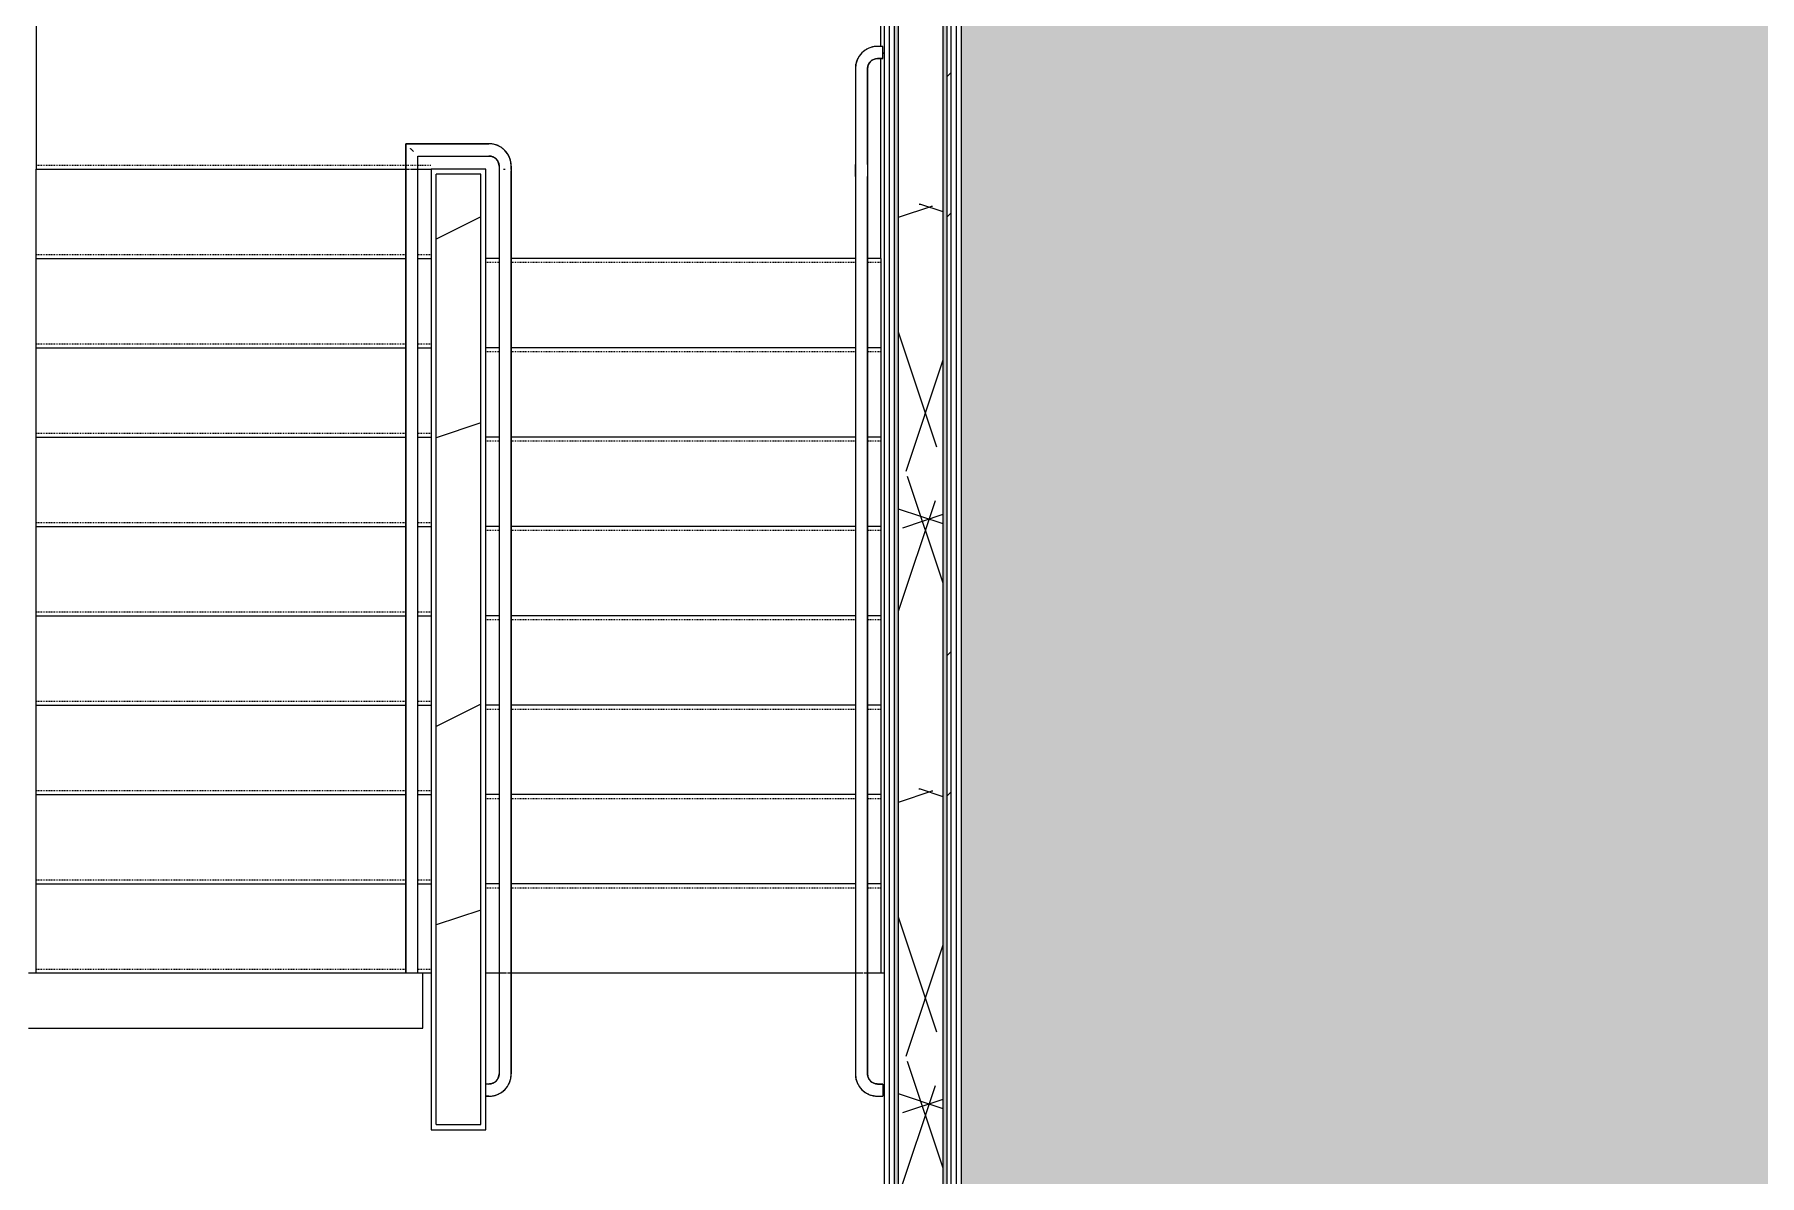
# Model space of a CAD drawing. Header units: inches. Extents: x -1559 to 1959, y 9767 to 12269.
# Drawn here: x 1236.7 to 1449.2, y 11905.3 to 12045.8 of the extents above; entities that cross this region are included whole.
import ezdxf

# ---------------------------------------------------------------- set-up
doc = ezdxf.new("R2010")
doc.units = ezdxf.units.IN
doc.header["$MEASUREMENT"] = 0
doc.linetypes.add('Overhead 1_16_', pattern=[0.101562, 0.0625, -0.039062])
for name, color, linetype, lineweight in [('0-1', 7, 'Continuous', 5), ('0-2', 7, 'Continuous', 9), ('A-AREA-PATT-7', 8, 'Continuous', 9), ('A-FLOR-1', 7, 'Continuous', 9), ('A-FLOR-HRAL-1', 7, 'Continuous', 9), ('A-WALL-1', 7, 'Continuous', 9), ('A-WALL-PATT-1', 8, 'Continuous', 9), ('A-WALL-PATT-2', 253, 'Continuous', 9), ('I-WALL-1', 1, 'Continuous', 5), ('I-WALL-2', 7, 'Continuous', 9), ('Q-CASE-1', 7, 'Continuous', 9), ('S-STRS-1', 7, 'Continuous', 9), ('S-STRS-2', 7, 'Overhead 1_16_', 9)]:
    doc.layers.add(name, color=color, linetype=linetype, lineweight=lineweight)

# ---------------------------------------------------------------- blocks, each defined once
blk = doc.blocks.new('Top Rail Type - Top Rail_Internal_-2690360-KEY PLAN - 3RD FLOOR')
at = {"layer": 'A-FLOR-HRAL-1'}
for p, q in [((-2586.81, 12032.31), (-2586.81, 12029.77)), ((-2576.56, 12032.31), (-2586.81, 12032.31)), ((-2585.31, 12029.77), (-2585.31, 12030.81)), ((-2585.31, 12030.81), (-2576.56, 12030.81)), ((-2586.81, 12029.1), (-2586.81, 11930.19)), ((-2585.31, 11930.19), (-2585.31, 12029.1)), ((-2575.31, 12029.56), (-2575.31, 12029.17)), ((-2575.31, 12028.97), (-2575.31, 12017.79)), ((-2573.81, 12029.17), (-2573.81, 12029.56)), ((-2573.81, 12017.79), (-2573.81, 12028.97)), ((-2575.31, 12017.79), (-2575.31, 11930.28)), ((-2573.81, 11930.28), (-2573.81, 12017.79)), ((-2575.31, 11929.61), (-2575.31, 11917.81)), ((-2573.81, 11917.81), (-2573.81, 11929.61)), ((-2576.56, 11916.56), (-2576.94, 11916.56)), ((-2576.94, 11915.06), (-2576.56, 11915.06))]:
    blk.add_line(p, q, dxfattribs=at)
at = {"layer": 'A-FLOR-HRAL-1', "flags": 128}
for points in [[(-2573.81, 12029.56), (-2573.81, 12029.67), (-2573.82, 12029.78), (-2573.83, 12029.89), (-2573.85, 12030), (-2573.87, 12030.11), (-2573.89, 12030.22), (-2573.92, 12030.32), (-2573.95, 12030.43), (-2573.99, 12030.53), (-2574.03, 12030.64), (-2574.07, 12030.74), (-2574.12, 12030.83), (-2574.17, 12030.93), (-2574.23, 12031.03), (-2574.29, 12031.12), (-2574.36, 12031.21), (-2574.42, 12031.29), (-2574.49, 12031.38), (-2574.57, 12031.46), (-2574.65, 12031.54), (-2574.73, 12031.61), (-2574.81, 12031.68), (-2574.9, 12031.75), (-2574.98, 12031.82), (-2575.08, 12031.88), (-2575.17, 12031.94), (-2575.27, 12031.99), (-2575.36, 12032.04), (-2575.46, 12032.09), (-2575.56, 12032.13), (-2575.67, 12032.17), (-2575.77, 12032.2), (-2575.88, 12032.23), (-2575.99, 12032.25), (-2576.09, 12032.27), (-2576.2, 12032.29), (-2576.31, 12032.3), (-2576.42, 12032.31), (-2576.53, 12032.31), (-2576.56, 12032.31)], [(-2576.56, 12030.81), (-2576.51, 12030.81), (-2576.46, 12030.81), (-2576.41, 12030.81), (-2576.36, 12030.8), (-2576.31, 12030.79), (-2576.26, 12030.78), (-2576.22, 12030.77), (-2576.17, 12030.75), (-2576.12, 12030.73), (-2576.07, 12030.72), (-2576.03, 12030.7), (-2575.98, 12030.67), (-2575.94, 12030.65), (-2575.9, 12030.62), (-2575.86, 12030.6), (-2575.81, 12030.57), (-2575.78, 12030.54), (-2575.74, 12030.5), (-2575.7, 12030.47), (-2575.66, 12030.44), (-2575.63, 12030.4), (-2575.6, 12030.36), (-2575.57, 12030.32), (-2575.54, 12030.28), (-2575.51, 12030.24), (-2575.48, 12030.2), (-2575.46, 12030.15), (-2575.44, 12030.11), (-2575.42, 12030.06), (-2575.4, 12030.02), (-2575.38, 12029.97), (-2575.36, 12029.92), (-2575.35, 12029.87), (-2575.34, 12029.83), (-2575.33, 12029.78), (-2575.32, 12029.73), (-2575.32, 12029.68), (-2575.31, 12029.63), (-2575.31, 12029.58), (-2575.31, 12029.56)], [(-2586.81, 12029.77), (-2586.81, 12029.72), (-2586.81, 12029.67), (-2586.81, 12029.62), (-2586.81, 12029.57), (-2586.81, 12029.52), (-2586.81, 12029.47), (-2586.81, 12029.42), (-2586.81, 12029.37), (-2586.81, 12029.33), (-2586.81, 12029.28), (-2586.81, 12029.24), (-2586.81, 12029.19), (-2586.81, 12029.15), (-2586.81, 12029.1), (-2586.81, 12029.1)], [(-2585.31, 12029.1), (-2585.31, 12029.14), (-2585.31, 12029.19), (-2585.31, 12029.23), (-2585.31, 12029.28), (-2585.31, 12029.32), (-2585.31, 12029.37), (-2585.31, 12029.42), (-2585.31, 12029.47), (-2585.31, 12029.52), (-2585.31, 12029.56), (-2585.31, 12029.61), (-2585.31, 12029.66), (-2585.31, 12029.71), (-2585.31, 12029.76), (-2585.31, 12029.77)], [(-2575.31, 11930.28), (-2575.31, 11930.24), (-2575.31, 11930.19), (-2575.31, 11930.15), (-2575.31, 11930.1), (-2575.31, 11930.05), (-2575.31, 11930.01), (-2575.31, 11929.96), (-2575.31, 11929.91), (-2575.31, 11929.86), (-2575.31, 11929.81), (-2575.31, 11929.76), (-2575.31, 11929.71), (-2575.31, 11929.66), (-2575.31, 11929.61), (-2575.31, 11929.61)], [(-2573.81, 11929.61), (-2573.81, 11929.66), (-2573.81, 11929.71), (-2573.81, 11929.76), (-2573.81, 11929.81), (-2573.81, 11929.86), (-2573.81, 11929.91), (-2573.81, 11929.96), (-2573.81, 11930), (-2573.81, 11930.05), (-2573.81, 11930.1), (-2573.81, 11930.14), (-2573.81, 11930.19), (-2573.81, 11930.23), (-2573.81, 11930.27), (-2573.81, 11930.28)], [(-2576.56, 11915.06), (-2576.45, 11915.07), (-2576.34, 11915.07), (-2576.23, 11915.08), (-2576.12, 11915.1), (-2576.01, 11915.12), (-2575.91, 11915.14), (-2575.8, 11915.17), (-2575.7, 11915.2), (-2575.59, 11915.24), (-2575.49, 11915.28), (-2575.39, 11915.33), (-2575.29, 11915.38), (-2575.19, 11915.43), (-2575.1, 11915.48), (-2575.01, 11915.54), (-2574.92, 11915.61), (-2574.83, 11915.68), (-2574.75, 11915.75), (-2574.67, 11915.82), (-2574.59, 11915.9), (-2574.51, 11915.98), (-2574.44, 11916.06), (-2574.37, 11916.15), (-2574.31, 11916.24), (-2574.25, 11916.33), (-2574.19, 11916.42), (-2574.14, 11916.52), (-2574.09, 11916.62), (-2574.04, 11916.72), (-2574, 11916.82), (-2573.96, 11916.92), (-2573.93, 11917.03), (-2573.9, 11917.13), (-2573.87, 11917.24), (-2573.85, 11917.35), (-2573.83, 11917.46), (-2573.82, 11917.57), (-2573.81, 11917.67), (-2573.81, 11917.78), (-2573.81, 11917.81)], [(-2575.31, 11917.81), (-2575.31, 11917.76), (-2575.32, 11917.71), (-2575.32, 11917.66), (-2575.33, 11917.62), (-2575.34, 11917.57), (-2575.35, 11917.52), (-2575.36, 11917.47), (-2575.37, 11917.42), (-2575.39, 11917.37), (-2575.41, 11917.33), (-2575.43, 11917.28), (-2575.45, 11917.24), (-2575.48, 11917.19), (-2575.5, 11917.15), (-2575.53, 11917.11), (-2575.56, 11917.07), (-2575.59, 11917.03), (-2575.62, 11916.99), (-2575.66, 11916.95), (-2575.69, 11916.92), (-2575.73, 11916.88), (-2575.76, 11916.85), (-2575.8, 11916.82), (-2575.84, 11916.79), (-2575.89, 11916.76), (-2575.93, 11916.74), (-2575.97, 11916.71), (-2576.02, 11916.69), (-2576.06, 11916.67), (-2576.11, 11916.65), (-2576.16, 11916.63), (-2576.2, 11916.62), (-2576.25, 11916.6), (-2576.3, 11916.59), (-2576.35, 11916.58), (-2576.4, 11916.58), (-2576.45, 11916.57), (-2576.5, 11916.57), (-2576.55, 11916.56), (-2576.56, 11916.56)]]:
    blk.add_lwpolyline(points, dxfattribs=at)
at = {"layer": 'A-FLOR-HRAL-1'}
blk.add_open_spline([(-2585.87, 12031.37), (-2585.88, 12031.39), (-2585.91, 12031.42), (-2585.96, 12031.47), (-2586.01, 12031.52), (-2586.06, 12031.56), (-2586.11, 12031.61), (-2586.16, 12031.66), (-2586.2, 12031.7), (-2586.22, 12031.72), (-2586.22, 12031.72)], degree=3, knots=[0.4166667, 0.4166667, 0.4166667, 0.4166667, 0.4375, 0.4583333, 0.4791667, 0.5, 0.5208333, 0.5416667, 0.5625, 0.5673949, 0.5673949, 0.5673949, 0.5673949], dxfattribs=at)
blk.add_open_spline([(-2574.76, 12029.18), (-2574.69, 12029.19), (-2574.63, 12029.19), (-2574.56, 12029.19)], degree=3, dxfattribs=at)
blk = doc.blocks.new('Top Rail Type - Top Rail_Internal_-V17-KEY PLAN - 3RD FLOOR')
at = {"layer": 'A-FLOR-HRAL-1'}
for p, q in [((-2586.81, 12032.31), (-2576.56, 12032.31)), ((-2586.81, 12029.77), (-2586.81, 12032.31)), ((-2585.31, 12030.81), (-2576.56, 12030.81)), ((-2585.31, 12029.77), (-2585.31, 12030.81)), ((-2586.81, 12028.7), (-2586.81, 12029.77)), ((-2586.81, 11930.19), (-2586.81, 12028.7)), ((-2585.31, 12028.7), (-2585.31, 12029.77)), ((-2585.31, 11930.19), (-2585.31, 12028.7)), ((-2575.31, 12029.56), (-2575.31, 12029.19)), ((-2575.31, 12029.19), (-2575.31, 11930.68)), ((-2573.81, 12029.56), (-2573.81, 12029.19)), ((-2573.81, 12029.19), (-2573.81, 11930.68)), ((-2575.31, 11930.68), (-2575.31, 11929.61)), ((-2575.31, 11929.61), (-2575.31, 11917.81)), ((-2573.81, 11930.68), (-2573.81, 11929.61)), ((-2573.81, 11929.61), (-2573.81, 11917.81)), ((-2576.56, 11916.56), (-2576.94, 11916.56)), ((-2576.56, 11915.06), (-2576.94, 11915.06))]:
    blk.add_line(p, q, dxfattribs=at)
for centre, radius, start, end in [((-2576.56, 12029.56), 2.75, 0, 90), ((-2576.56, 12029.56), 1.25, 0, 90), ((-2576.56, 11917.81), 1.25, 270, 0), ((-2576.56, 11917.81), 2.75, 270, 0)]:
    blk.add_arc(centre, radius, start, end, dxfattribs=at)
blk = doc.blocks.new('Top Rail Type - Top Rail_Internal_-2690362-KEY PLAN - 3RD FLOOR')
at = {"layer": 'A-FLOR-HRAL-1'}
for p, q in [((-2528.06, 12044.31), (-2528.69, 12044.31)), ((-2528.06, 12043.56), (-2528.06, 12043.38)), ((-2531.44, 12041.56), (-2531.44, 12029.77)), ((-2529.94, 12029.77), (-2529.94, 12041.56)), ((-2528.69, 12042.81), (-2528.06, 12042.81)), ((-2531.44, 12028.3), (-2531.44, 12017.79)), ((-2529.94, 12017.79), (-2529.94, 12028.3)), ((-2531.44, 12017.79), (-2531.44, 11930.28)), ((-2529.94, 11930.28), (-2529.94, 12017.79)), ((-2531.44, 11929.61), (-2531.44, 11917.81)), ((-2529.94, 11917.81), (-2529.94, 11929.61)), ((-2528.06, 11916.56), (-2528.69, 11916.56)), ((-2528.69, 11915.06), (-2528.06, 11915.06)), ((-2528.06, 11915.81), (-2528.06, 11915.62))]:
    blk.add_line(p, q, dxfattribs=at)
at = {"layer": 'A-FLOR-HRAL-1', "flags": 128}
for points in [[(-2528.69, 12044.31), (-2528.8, 12044.31), (-2528.91, 12044.31), (-2529.02, 12044.29), (-2529.12, 12044.28), (-2529.23, 12044.26), (-2529.34, 12044.24), (-2529.45, 12044.21), (-2529.55, 12044.17), (-2529.65, 12044.14), (-2529.76, 12044.1), (-2529.86, 12044.05), (-2529.96, 12044), (-2530.05, 12043.95), (-2530.15, 12043.89), (-2530.24, 12043.83), (-2530.33, 12043.77), (-2530.42, 12043.7), (-2530.5, 12043.63), (-2530.58, 12043.56), (-2530.66, 12043.48), (-2530.73, 12043.4), (-2530.81, 12043.32), (-2530.87, 12043.23), (-2530.94, 12043.14), (-2531, 12043.05), (-2531.06, 12042.96), (-2531.11, 12042.86), (-2531.16, 12042.76), (-2531.21, 12042.66), (-2531.25, 12042.56), (-2531.29, 12042.46), (-2531.32, 12042.35), (-2531.35, 12042.25), (-2531.38, 12042.14), (-2531.4, 12042.03), (-2531.41, 12041.92), (-2531.42, 12041.81), (-2531.43, 12041.7), (-2531.44, 12041.59), (-2531.44, 12041.56)], [(-2529.94, 12041.56), (-2529.94, 12041.61), (-2529.93, 12041.66), (-2529.93, 12041.71), (-2529.92, 12041.76), (-2529.91, 12041.81), (-2529.9, 12041.86), (-2529.89, 12041.91), (-2529.87, 12041.96), (-2529.86, 12042), (-2529.84, 12042.05), (-2529.82, 12042.1), (-2529.79, 12042.14), (-2529.77, 12042.19), (-2529.75, 12042.23), (-2529.72, 12042.27), (-2529.69, 12042.31), (-2529.66, 12042.35), (-2529.63, 12042.39), (-2529.59, 12042.43), (-2529.56, 12042.46), (-2529.52, 12042.5), (-2529.48, 12042.53), (-2529.44, 12042.56), (-2529.4, 12042.59), (-2529.36, 12042.62), (-2529.32, 12042.64), (-2529.28, 12042.67), (-2529.23, 12042.69), (-2529.19, 12042.71), (-2529.14, 12042.73), (-2529.09, 12042.75), (-2529.04, 12042.76), (-2529, 12042.78), (-2528.95, 12042.79), (-2528.9, 12042.8), (-2528.85, 12042.8), (-2528.8, 12042.81), (-2528.75, 12042.81), (-2528.7, 12042.81), (-2528.69, 12042.81)], [(-2531.44, 12028.3), (-2531.44, 12028.39), (-2531.44, 12028.49), (-2531.44, 12028.59), (-2531.44, 12028.69), (-2531.44, 12028.79), (-2531.44, 12028.89), (-2531.44, 12029), (-2531.44, 12029.11), (-2531.44, 12029.21), (-2531.44, 12029.32), (-2531.44, 12029.43), (-2531.44, 12029.54), (-2531.44, 12029.65), (-2531.44, 12029.76), (-2531.44, 12029.77)], [(-2529.94, 12029.77), (-2529.94, 12029.66), (-2529.94, 12029.55), (-2529.94, 12029.44), (-2529.94, 12029.33), (-2529.94, 12029.22), (-2529.94, 12029.11), (-2529.94, 12029.01), (-2529.94, 12028.9), (-2529.94, 12028.8), (-2529.94, 12028.7), (-2529.94, 12028.6), (-2529.94, 12028.5), (-2529.94, 12028.4), (-2529.94, 12028.31), (-2529.94, 12028.3)], [(-2531.44, 11930.28), (-2531.44, 11930.24), (-2531.44, 11930.19), (-2531.44, 11930.15), (-2531.44, 11930.1), (-2531.44, 11930.05), (-2531.44, 11930.01), (-2531.44, 11929.96), (-2531.44, 11929.91), (-2531.44, 11929.86), (-2531.44, 11929.81), (-2531.44, 11929.76), (-2531.44, 11929.71), (-2531.44, 11929.66), (-2531.44, 11929.61), (-2531.44, 11929.61)], [(-2529.94, 11929.61), (-2529.94, 11929.66), (-2529.94, 11929.71), (-2529.94, 11929.76), (-2529.94, 11929.81), (-2529.94, 11929.86), (-2529.94, 11929.91), (-2529.94, 11929.96), (-2529.94, 11930), (-2529.94, 11930.05), (-2529.94, 11930.1), (-2529.94, 11930.14), (-2529.94, 11930.19), (-2529.94, 11930.23), (-2529.94, 11930.27), (-2529.94, 11930.28)], [(-2531.44, 11917.81), (-2531.43, 11917.7), (-2531.43, 11917.59), (-2531.42, 11917.49), (-2531.4, 11917.38), (-2531.38, 11917.27), (-2531.36, 11917.16), (-2531.33, 11917.05), (-2531.3, 11916.95), (-2531.26, 11916.85), (-2531.22, 11916.74), (-2531.17, 11916.64), (-2531.13, 11916.54), (-2531.07, 11916.45), (-2531.02, 11916.35), (-2530.96, 11916.26), (-2530.89, 11916.17), (-2530.82, 11916.09), (-2530.75, 11916), (-2530.68, 11915.92), (-2530.6, 11915.84), (-2530.52, 11915.77), (-2530.44, 11915.69), (-2530.35, 11915.63), (-2530.26, 11915.56), (-2530.17, 11915.5), (-2530.08, 11915.44), (-2529.98, 11915.39), (-2529.88, 11915.34), (-2529.78, 11915.29), (-2529.68, 11915.25), (-2529.58, 11915.21), (-2529.47, 11915.18), (-2529.37, 11915.15), (-2529.26, 11915.13), (-2529.15, 11915.1), (-2529.04, 11915.09), (-2528.94, 11915.08), (-2528.83, 11915.07), (-2528.72, 11915.06), (-2528.69, 11915.06)], [(-2528.69, 11916.56), (-2528.74, 11916.57), (-2528.79, 11916.57), (-2528.84, 11916.57), (-2528.89, 11916.58), (-2528.93, 11916.59), (-2528.98, 11916.6), (-2529.03, 11916.61), (-2529.08, 11916.63), (-2529.13, 11916.64), (-2529.17, 11916.66), (-2529.22, 11916.68), (-2529.26, 11916.71), (-2529.31, 11916.73), (-2529.35, 11916.76), (-2529.39, 11916.78), (-2529.43, 11916.81), (-2529.47, 11916.84), (-2529.51, 11916.87), (-2529.55, 11916.91), (-2529.58, 11916.94), (-2529.62, 11916.98), (-2529.65, 11917.02), (-2529.68, 11917.06), (-2529.71, 11917.1), (-2529.74, 11917.14), (-2529.76, 11917.18), (-2529.79, 11917.23), (-2529.81, 11917.27), (-2529.83, 11917.32), (-2529.85, 11917.36), (-2529.87, 11917.41), (-2529.88, 11917.46), (-2529.9, 11917.5), (-2529.91, 11917.55), (-2529.92, 11917.6), (-2529.93, 11917.65), (-2529.93, 11917.7), (-2529.93, 11917.75), (-2529.94, 11917.8), (-2529.94, 11917.81)]]:
    blk.add_lwpolyline(points, dxfattribs=at)
blk = doc.blocks.new('Top Rail Type - Top Rail_Internal_-V20-KEY PLAN - 3RD FLOOR')
at = {"layer": 'A-FLOR-HRAL-1'}
for p, q in [((-2528.06, 12044.31), (-2528.69, 12044.31)), ((-2528.06, 12042.81), (-2528.06, 12044.31)), ((-2531.44, 12041.56), (-2531.44, 12029.77)), ((-2529.94, 12041.56), (-2529.94, 12029.77)), ((-2528.06, 12042.81), (-2528.69, 12042.81)), ((-2531.44, 12029.77), (-2531.44, 12028.7)), ((-2531.44, 12028.7), (-2531.44, 11930.68)), ((-2529.94, 12029.77), (-2529.94, 12028.7)), ((-2529.94, 12028.7), (-2529.94, 11930.68)), ((-2531.44, 11930.68), (-2531.44, 11929.61)), ((-2531.44, 11929.61), (-2531.44, 11917.81)), ((-2529.94, 11930.68), (-2529.94, 11929.61)), ((-2529.94, 11929.61), (-2529.94, 11917.81)), ((-2528.69, 11916.56), (-2528.06, 11916.56)), ((-2528.06, 11916.56), (-2528.06, 11915.06)), ((-2528.69, 11915.06), (-2528.06, 11915.06))]:
    blk.add_line(p, q, dxfattribs=at)
for centre, radius, start, end in [((-2528.69, 12041.56), 2.75, 90, 180), ((-2528.69, 12041.56), 1.25, 90, 180), ((-2528.69, 11917.81), 2.75, 180, 270), ((-2528.69, 11917.81), 1.25, 180, 270)]:
    blk.add_arc(centre, radius, start, end, dxfattribs=at)
blk = doc.blocks.new('top of stairs parapet wall1 - top of stairs parapet wall-2378403-KEY PLAN - 3RD FLOOR')
at = {"layer": 'Q-CASE-1'}
for p, q in [((-2583.7, 10168.59), (-2632.25, 10168.59)), ((-2583.7, 10161.84), (-2583.7, 10168.59)), ((-2632.25, 10161.84), (-2583.7, 10161.84))]:
    blk.add_line(p, q, dxfattribs=at)
blk = doc.blocks.new('CTR - 1st Phase -Stairs _ Elevators_rvt-1-KEY PLAN - 3RD FLOOR')
at = {"layer": 'A-WALL-PATT-1'}
h = blk.add_hatch(dxfattribs=at)
h.set_pattern_fill('FP_26', color=256, style=0, pattern_type=2)
h.set_pattern_definition([(45, (0, 0), (-35.63818, 35.63818), []), (45, (0, 54), (-35.63818, 35.63818), [])])
h.paths.add_polyline_path([(-2520.12, 11837.31), (-2519.62, 11837.32), (-2519.62, 12081.69), (-2520.12, 12081.69), (-2520.12, 11837.32)], flags=0)
at = {"layer": 'A-WALL-PATT-2'}
h = blk.add_hatch(dxfattribs=at)
h.set_pattern_fill('FP_5', color=256, style=0, pattern_type=2)
h.set_pattern_definition([(161.57, (1.8, 1.8), (-14.4010124, -0.0012439), [0, -102.456, 11.376, 0]), (18.43, (-1.8, 1.8), (-14.4010124, 0.0012439), [0, -102.456, 11.376, 0]), (108.43, (1.8, 1.8), (7.1973965, -36.003153), [34.146, -79.686]), (71.57, (-1.8, 1.8), (7.1973965, 36.003153), [34.146, -79.686])])
h.paths.add_polyline_path([(-2526.12, 11842.81), (-2520.62, 11842.81), (-2520.62, 12081.69), (-2526.12, 12081.69), (-2526.12, 11844.06)], flags=0)
h = blk.add_hatch(dxfattribs=at)
h.set_pattern_fill('FP_27', color=256, style=0, pattern_type=2)
h.set_pattern_definition([(216.87, (23.99, 59.976), (179.927986, 119.952721), [29.988, -269.892]), (206.565, (59.976, 41.983), (-59.97587, -59.97576), [67.055, -67.055]), (198.435, (59.976, 11.995), (-119.95241, -59.976181), [37.932, -151.729])])
h.paths.add_polyline_path([(-2577.77, 11911.56), (-2577.56, 11911.56), (-2577.56, 12028.56), (-2583.06, 12028.52), (-2583.06, 11911.56)], flags=0)
at = {"layer": 'I-WALL-1'}
for points in [[(-2526.62, 11842.81), (-2526.12, 11842.81), (-2526.12, 12081.69), (-2526.62, 12081.69), (-2526.62, 11843.31)], [(-2520.12, 11837.31), (-2520.12, 12081.69), (-2520.62, 12081.69), (-2520.62, 11837.31)]]:
    blk.add_hatch(color=256, dxfattribs=at).paths.add_polyline_path(points, flags=0)
at = {"layer": 'A-FLOR-1'}
for p, q in [((-2583.69, 11930.19), (-2584.7, 11930.19)), ((-2574.68, 11930.19), (-2576.94, 11930.19)), ((-2574.41, 11930.19), (-2574.64, 11930.19)), ((-2530.8, 11930.19), (-2574.29, 11930.19)), ((-2530.53, 11930.19), (-2530.76, 11930.19)), ((-2527.87, 11930.19), (-2530.41, 11930.19))]:
    blk.add_line(p, q, dxfattribs=at)
at = {"layer": 'A-WALL-1'}
for p, q in [((-2527.25, 11844.06), (-2527.25, 12081.69)), ((-2526.62, 11844.06), (-2526.62, 12081.69)), ((-2526.12, 11844.06), (-2526.12, 12081.69)), ((-2520.62, 11844.06), (-2520.62, 12081.69)), ((-2520.12, 11844.06), (-2520.12, 12081.69)), ((-2519.62, 11844.06), (-2519.62, 12081.69)), ((-2519, 11844.06), (-2519, 12081.69)), ((-2583.06, 11911.56), (-2583.06, 12028.56)), ((-2577.56, 12028.56), (-2583.06, 12028.56)), ((-2577.56, 11911.56), (-2577.56, 12028.56)), ((-2583.06, 11911.56), (-2577.56, 11911.56))]:
    blk.add_line(p, q, dxfattribs=at)
at = {"layer": 'I-WALL-2'}
for p, q in [((-2527.87, 12081.69), (-2527.87, 11844.06)), ((-2518.37, 11844.06), (-2518.37, 12081.69)), ((-2583.69, 12029.19), (-2583.69, 11910.94)), ((-2583.06, 12029.19), (-2583.69, 12029.19)), ((-2577.56, 12029.19), (-2583.06, 12029.19)), ((-2576.94, 12029.19), (-2577.56, 12029.19)), ((-2576.94, 11910.94), (-2576.94, 12029.19)), ((-2583.69, 11910.94), (-2583.06, 11910.94)), ((-2583.06, 11910.94), (-2577.56, 11910.94)), ((-2577.56, 11910.94), (-2576.94, 11910.94))]:
    blk.add_line(p, q, dxfattribs=at)
at = {"layer": 'S-STRS-1'}
for p, q in [((-2632.31, 12081.06), (-2632.31, 12029.19)), ((-2528.31, 12044.31), (-2528.31, 12081.06)), ((-2528.31, 12018.19), (-2528.31, 12042.81)), ((-2632.31, 12029.19), (-2586.34, 12029.19)), ((-2632.31, 12018.19), (-2632.31, 12029.19)), ((-2586.21, 12029.19), (-2585.99, 12029.19)), ((-2585.94, 12029.19), (-2583.69, 12029.19)), ((-2632.31, 12007.19), (-2632.31, 12018.19)), ((-2632.31, 12018.19), (-2586.81, 12018.19)), ((-2585.31, 12018.19), (-2583.69, 12018.19)), ((-2575.31, 12018.19), (-2576.94, 12018.19)), ((-2531.44, 12018.19), (-2573.81, 12018.19)), ((-2528.31, 12018.19), (-2529.94, 12018.19)), ((-2528.31, 12018.19), (-2528.31, 12007.19)), ((-2632.31, 11996.19), (-2632.31, 12007.19)), ((-2632.31, 12007.19), (-2586.81, 12007.19)), ((-2585.31, 12007.19), (-2583.69, 12007.19)), ((-2575.31, 12007.19), (-2576.94, 12007.19)), ((-2531.44, 12007.19), (-2573.81, 12007.19)), ((-2528.31, 12007.19), (-2529.94, 12007.19)), ((-2528.31, 12007.19), (-2528.31, 11996.19)), ((-2632.31, 11985.19), (-2632.31, 11996.19)), ((-2632.31, 11996.19), (-2586.81, 11996.19)), ((-2585.31, 11996.19), (-2583.69, 11996.19)), ((-2575.31, 11996.19), (-2576.94, 11996.19)), ((-2531.44, 11996.19), (-2573.81, 11996.19)), ((-2528.31, 11996.19), (-2529.94, 11996.19)), ((-2528.31, 11996.19), (-2528.31, 11985.19)), ((-2632.31, 11974.19), (-2632.31, 11985.19)), ((-2632.31, 11985.19), (-2586.81, 11985.19)), ((-2585.31, 11985.19), (-2583.69, 11985.19)), ((-2575.31, 11985.19), (-2576.94, 11985.19)), ((-2531.44, 11985.19), (-2573.81, 11985.19)), ((-2528.31, 11985.19), (-2529.94, 11985.19)), ((-2528.31, 11985.19), (-2528.31, 11974.19)), ((-2632.31, 11963.19), (-2632.31, 11974.19)), ((-2632.31, 11974.19), (-2586.81, 11974.19)), ((-2585.31, 11974.19), (-2583.69, 11974.19)), ((-2575.31, 11974.19), (-2576.94, 11974.19)), ((-2531.44, 11974.19), (-2573.81, 11974.19)), ((-2528.31, 11974.19), (-2529.94, 11974.19)), ((-2528.31, 11974.19), (-2528.31, 11963.19)), ((-2632.31, 11952.19), (-2632.31, 11963.19)), ((-2632.31, 11963.19), (-2586.81, 11963.19)), ((-2585.31, 11963.19), (-2583.69, 11963.19)), ((-2575.31, 11963.19), (-2576.94, 11963.19)), ((-2531.44, 11963.19), (-2573.81, 11963.19)), ((-2528.31, 11963.19), (-2529.94, 11963.19)), ((-2528.31, 11963.19), (-2528.31, 11952.19)), ((-2632.31, 11941.19), (-2632.31, 11952.19)), ((-2632.31, 11952.19), (-2586.81, 11952.19)), ((-2585.31, 11952.19), (-2583.69, 11952.19)), ((-2575.31, 11952.19), (-2576.94, 11952.19)), ((-2531.44, 11952.19), (-2573.81, 11952.19)), ((-2528.31, 11952.19), (-2529.94, 11952.19)), ((-2528.31, 11952.19), (-2528.31, 11941.19)), ((-2632.31, 11930.19), (-2632.31, 11941.19)), ((-2632.31, 11941.19), (-2586.81, 11941.19)), ((-2585.31, 11941.19), (-2583.69, 11941.19)), ((-2575.31, 11941.19), (-2576.94, 11941.19)), ((-2531.44, 11941.19), (-2573.81, 11941.19)), ((-2528.31, 11941.19), (-2529.94, 11941.19)), ((-2528.31, 11941.19), (-2528.31, 11930.19)), ((-2574.68, 11930.19), (-2576.94, 11930.19)), ((-2574.41, 11930.19), (-2574.64, 11930.19)), ((-2530.8, 11930.19), (-2574.29, 11930.19)), ((-2530.53, 11930.19), (-2530.76, 11930.19)), ((-2528.31, 11930.19), (-2530.41, 11930.19))]:
    blk.add_line(p, q, dxfattribs=at)
at = {"layer": 'S-STRS-2'}
for p, q in [((-2632.31, 12029.69), (-2586.42, 12029.69)), ((-2586.22, 12029.69), (-2583.69, 12029.69)), ((-2632.31, 12018.69), (-2586.81, 12018.69)), ((-2585.31, 12018.69), (-2583.69, 12018.69)), ((-2575.31, 12017.69), (-2576.94, 12017.69)), ((-2531.44, 12017.69), (-2573.81, 12017.69)), ((-2528.31, 12017.69), (-2529.94, 12017.69)), ((-2632.31, 12007.69), (-2586.81, 12007.69)), ((-2585.31, 12007.69), (-2583.69, 12007.69)), ((-2575.31, 12006.69), (-2576.94, 12006.69)), ((-2531.44, 12006.69), (-2573.81, 12006.69)), ((-2528.31, 12006.69), (-2529.94, 12006.69)), ((-2632.31, 11996.69), (-2586.81, 11996.69)), ((-2585.31, 11996.69), (-2583.69, 11996.69)), ((-2575.31, 11995.69), (-2576.94, 11995.69)), ((-2531.44, 11995.69), (-2573.81, 11995.69)), ((-2528.31, 11995.69), (-2529.94, 11995.69)), ((-2632.31, 11985.69), (-2586.81, 11985.69)), ((-2585.31, 11985.69), (-2583.69, 11985.69)), ((-2575.31, 11984.69), (-2576.94, 11984.69)), ((-2531.44, 11984.69), (-2573.81, 11984.69)), ((-2528.31, 11984.69), (-2529.94, 11984.69)), ((-2632.31, 11974.69), (-2586.81, 11974.69)), ((-2585.31, 11974.69), (-2583.69, 11974.69)), ((-2575.31, 11973.69), (-2576.94, 11973.69)), ((-2531.44, 11973.69), (-2573.81, 11973.69)), ((-2528.31, 11973.69), (-2529.94, 11973.69)), ((-2632.31, 11963.69), (-2586.81, 11963.69)), ((-2585.31, 11963.69), (-2583.69, 11963.69)), ((-2575.31, 11962.69), (-2576.94, 11962.69)), ((-2531.44, 11962.69), (-2573.81, 11962.69)), ((-2528.31, 11962.69), (-2529.94, 11962.69)), ((-2632.31, 11952.69), (-2586.81, 11952.69)), ((-2585.31, 11952.69), (-2583.69, 11952.69)), ((-2575.31, 11951.69), (-2576.94, 11951.69)), ((-2531.44, 11951.69), (-2573.81, 11951.69)), ((-2528.31, 11951.69), (-2529.94, 11951.69)), ((-2632.31, 11941.69), (-2586.81, 11941.69)), ((-2585.31, 11941.69), (-2583.69, 11941.69)), ((-2575.31, 11940.69), (-2576.94, 11940.69)), ((-2531.44, 11940.69), (-2573.81, 11940.69)), ((-2528.31, 11940.69), (-2529.94, 11940.69)), ((-2632.31, 11930.69), (-2586.81, 11930.69)), ((-2585.31, 11930.69), (-2583.69, 11930.69))]:
    blk.add_line(p, q, dxfattribs=at)
at = {"layer": '0-2'}
for name, p in [('Top Rail Type - Top Rail_Internal_-2690362-KEY PLAN - 3RD FLOOR', (0, 0)), ('Top Rail Type - Top Rail_Internal_-V20-KEY PLAN - 3RD FLOOR', (0, 0)), ('Top Rail Type - Top Rail_Internal_-2690360-KEY PLAN - 3RD FLOOR', (0, 0)), ('Top Rail Type - Top Rail_Internal_-V17-KEY PLAN - 3RD FLOOR', (0, 0)), ('top of stairs parapet wall1 - top of stairs parapet wall-2378403-KEY PLAN - 3RD FLOOR', (-1, 1761.6))]:
    blk.add_blockref(name, p, dxfattribs=at)

msp = doc.modelspace()

# ---------------------------------------------------------------- hatches: boundary and pattern name
at = {"layer": 'A-AREA-PATT-7'}
msp.add_hatch(color=256, dxfattribs=at).paths.add_polyline_path([(1430.65, 11687.43), (1792.47, 11687.43), (1792.47, 11823.05), (1770.16, 11823.05), (1770.16, 11850.93), (1792.47, 11850.93), (1792.47, 12109.71), (1355.61, 12109.71), (1355.61, 12081.06), (1350.9, 12081.06), (1350.9, 11725.36), (1365.5, 11725.43), (1379.08, 11739), (1386.94, 11731.14), (1412.4, 11756.59), (1413.64, 11755.36), (1388.18, 11729.9), (1430.46, 11687.62)], flags=0)

# ---------------------------------------------------------------- block references
at = {"layer": '0-1'}
msp.add_blockref('CTR - 1st Phase -Stairs _ Elevators_rvt-1-KEY PLAN - 3RD FLOOR', (3869.27, 0), dxfattribs=at)

doc.saveas('drawing.dxf')
